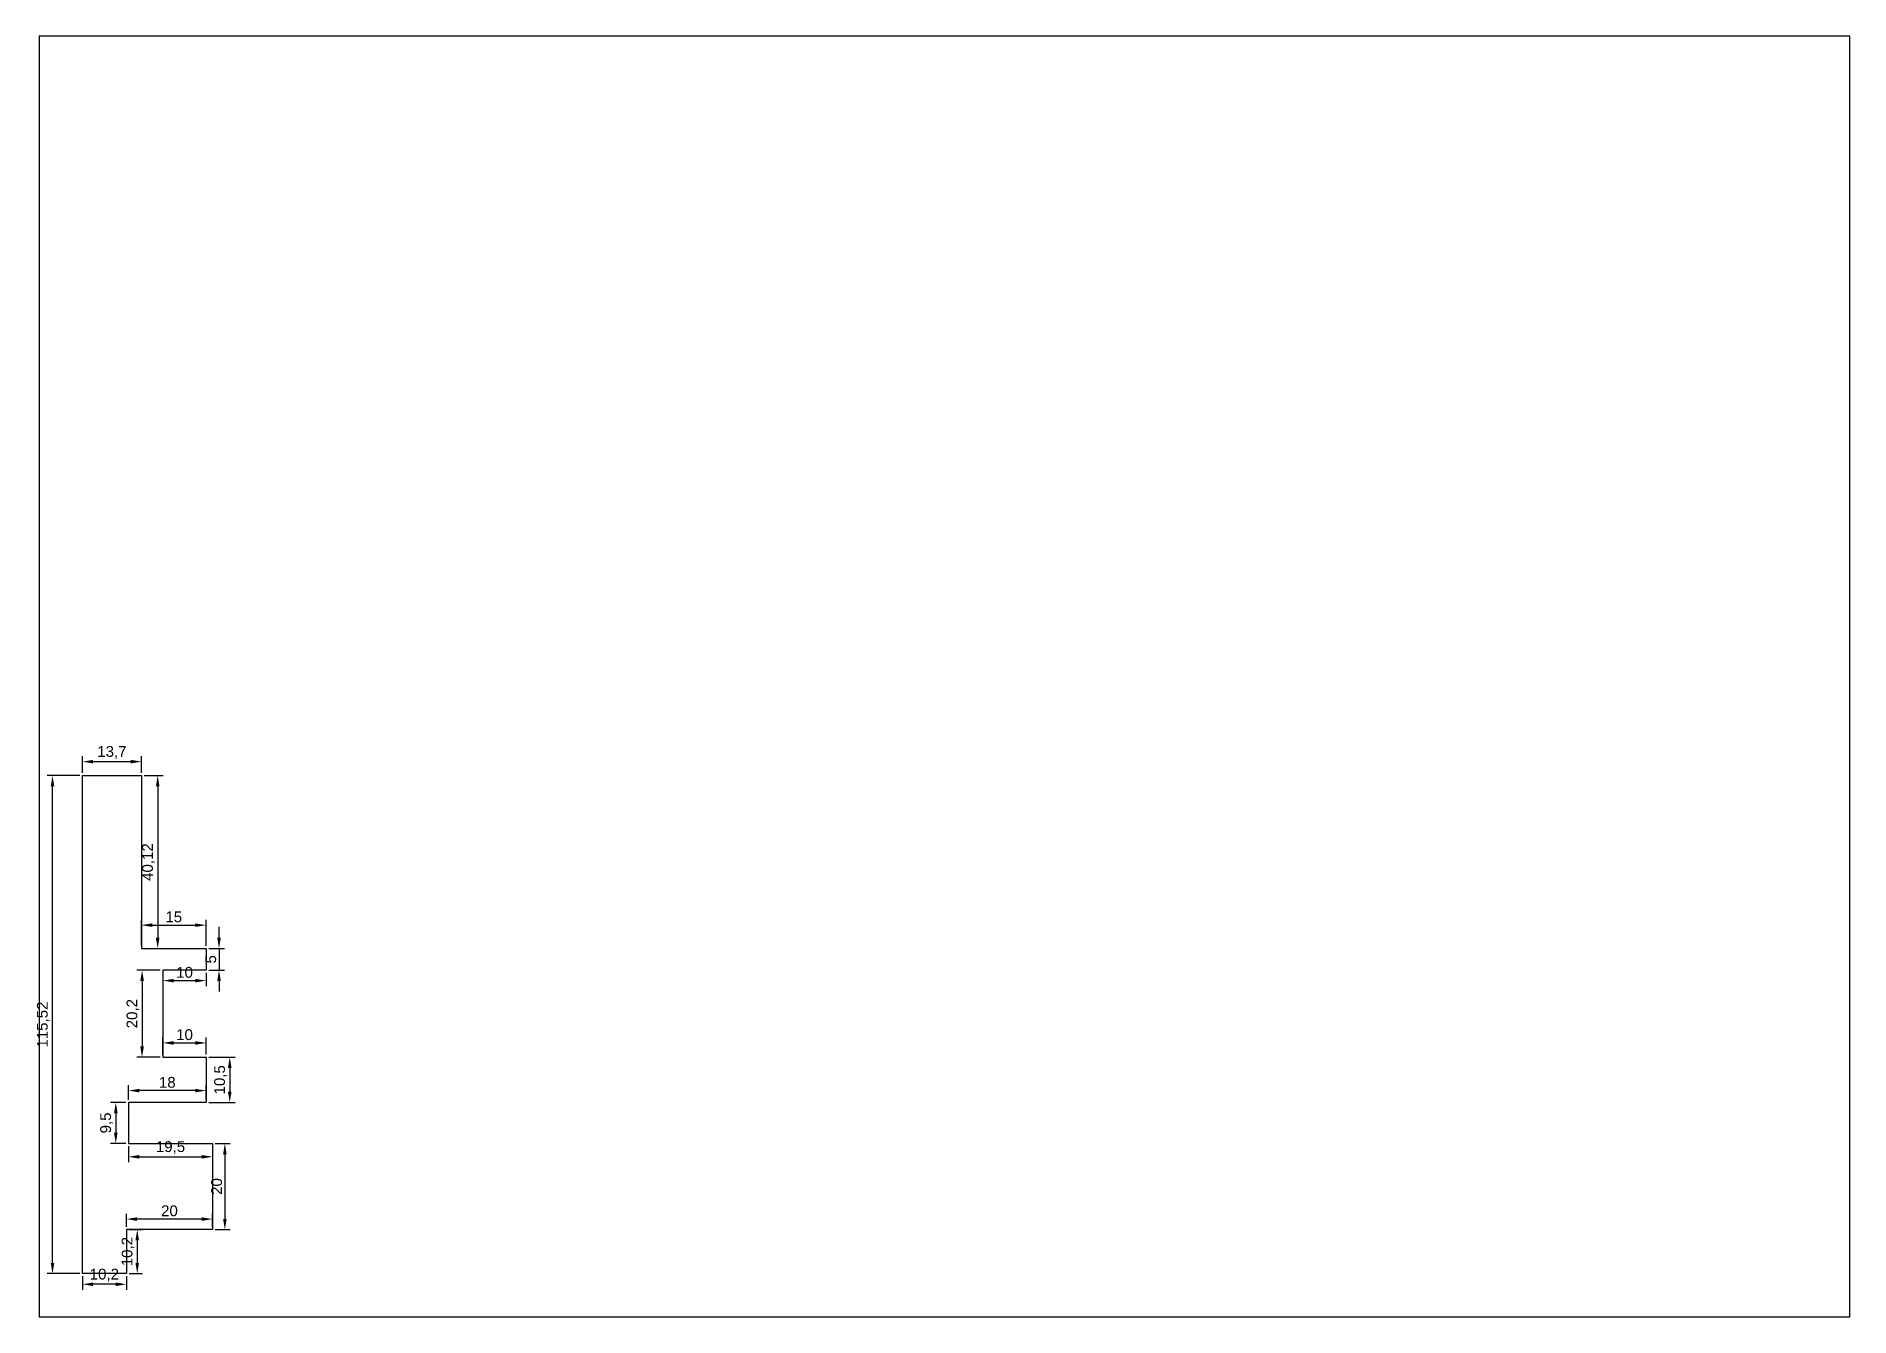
# Model space of a CAD drawing. Header units: millimetres. Extents: x -1 to 420, y 0 to 297.
import ezdxf

# ---------------------------------------------------------------- set-up
doc = ezdxf.new("R2010")
doc.units = ezdxf.units.MM
doc.layers.add('Kontury', color=7, linetype='Continuous', lineweight=30)
doc.layers.add('Pomocnicza', color=90, linetype='Continuous')
doc.layers.add('Wymiary', color=140, linetype='Continuous')
doc.styles.get("Standard").update_dxf_attribs({"font": 'arial.ttf'})
doc.dimstyles.new('KURS', dxfattribs={"dimtxt": 2.5, "dimasz": 2.5, "dimexe": 1.25, "dimexo": 0.625, "dimtad": 1, "dimtxsty": 'Standard', "dimcen": 2.5, "dimadec": 0, "dimazin": 0, "dimtfac": 1, "dimtmove": 0, "dimatfit": 3, "dimfxl": 1, "dimarcsym": 0})

# ---------------------------------------------------------------- blocks, each defined once
blk = doc.blocks.new('*D1')
at = {"layer": 'Defpoints', "color": 0, "transparency": 16777216}
for p in [(3.07, 125.52), (10, 125.52), (10, 10)]:
    blk.add_point(p, dxfattribs=at)
at = {"layer": 'Wymiary', "color": 0, "lineweight": -2, "transparency": 16777216}
for p, q in [((9.38, 125.52), (1.82, 125.52)), ((3.07, 12.5), (3.07, 123.02)), ((9.38, 10), (1.82, 10))]:
    blk.add_line(p, q, dxfattribs=at)
at = {"layer": 'Wymiary', "color": 0, "transparency": 16777216}
for points in [[(2.65, 123.02), (3.49, 123.02), (3.07, 125.52)], [(2.65, 12.5), (3.49, 12.5), (3.07, 10)]]:
    blk.add_solid(points, dxfattribs=at)
at = {"layer": 'Wymiary', "color": 0, "transparency": 16777216, "insert": (0.94, 67.76), "char_height": 2.5, "attachment_point": 5, "rotation": 90}
blk.add_mtext('115,52', dxfattribs=at)
blk = doc.blocks.new('*D2')
at = {"layer": 'Defpoints', "color": 0, "transparency": 16777216}
for p in [(23.7, 128.75), (10, 125.52), (23.7, 125.52)]:
    blk.add_point(p, dxfattribs=at)
at = {"layer": 'Wymiary', "color": 0, "lineweight": -2, "transparency": 16777216}
for p, q in [((10, 126.14), (10, 130)), ((12.5, 128.75), (21.2, 128.75)), ((23.7, 126.14), (23.7, 130))]:
    blk.add_line(p, q, dxfattribs=at)
at = {"layer": 'Wymiary', "color": 0, "transparency": 16777216}
for points in [[(12.5, 129.17), (12.5, 128.33), (10, 128.75)], [(21.2, 129.17), (21.2, 128.33), (23.7, 128.75)]]:
    blk.add_solid(points, dxfattribs=at)
at = {"layer": 'Wymiary', "color": 0, "transparency": 16777216, "insert": (16.85, 130.88), "char_height": 2.5, "attachment_point": 5}
blk.add_mtext('13,7', dxfattribs=at)
blk = doc.blocks.new('*D3')
at = {"layer": 'Defpoints', "color": 0, "transparency": 16777216}
for p in [(23.7, 125.52), (23.7, 85.4), (27.47, 85.4)]:
    blk.add_point(p, dxfattribs=at)
at = {"layer": 'Wymiary', "color": 0, "lineweight": -2, "transparency": 16777216}
for p, q in [((24.33, 125.52), (28.72, 125.52)), ((27.47, 123.02), (27.47, 87.9)), ((24.33, 85.4), (28.72, 85.4))]:
    blk.add_line(p, q, dxfattribs=at)
at = {"layer": 'Wymiary', "color": 0, "transparency": 16777216}
for points in [[(27.05, 123.02), (27.89, 123.02), (27.47, 125.52)], [(27.05, 87.9), (27.89, 87.9), (27.47, 85.4)]]:
    blk.add_solid(points, dxfattribs=at)
at = {"layer": 'Wymiary', "color": 0, "transparency": 16777216, "insert": (25.34, 105.46), "char_height": 2.5, "attachment_point": 5, "rotation": 90}
blk.add_mtext('40,12', dxfattribs=at)
blk = doc.blocks.new('*D4')
at = {"layer": 'Defpoints', "color": 0, "transparency": 16777216}
for p in [(38.7, 90.82), (23.7, 85.4), (38.7, 85.4)]:
    blk.add_point(p, dxfattribs=at)
at = {"layer": 'Wymiary', "color": 0, "lineweight": -2, "transparency": 16777216}
for p, q in [((23.7, 86.03), (23.7, 92.07)), ((26.2, 90.82), (36.2, 90.82)), ((38.7, 86.03), (38.7, 92.07))]:
    blk.add_line(p, q, dxfattribs=at)
at = {"layer": 'Wymiary', "color": 0, "transparency": 16777216}
for points in [[(26.2, 91.24), (26.2, 90.41), (23.7, 90.82)], [(36.2, 91.24), (36.2, 90.41), (38.7, 90.82)]]:
    blk.add_solid(points, dxfattribs=at)
at = {"layer": 'Wymiary', "color": 0, "transparency": 16777216, "insert": (31.2, 92.73), "char_height": 2.5, "attachment_point": 5}
blk.add_mtext('15', dxfattribs=at)
blk = doc.blocks.new('*D5')
at = {"layer": 'Defpoints', "color": 0, "transparency": 16777216}
for p in [(38.7, 85.4), (38.7, 80.4), (41.7, 80.4)]:
    blk.add_point(p, dxfattribs=at)
at = {"layer": 'Wymiary', "color": 0, "lineweight": -2, "transparency": 16777216}
for p, q in [((41.7, 87.9), (41.7, 90.4)), ((39.33, 85.4), (42.95, 85.4)), ((41.7, 85.4), (41.7, 80.4)), ((39.33, 80.4), (42.95, 80.4)), ((41.7, 77.9), (41.7, 75.4))]:
    blk.add_line(p, q, dxfattribs=at)
at = {"layer": 'Wymiary', "color": 0, "transparency": 16777216}
for points in [[(41.28, 87.9), (42.12, 87.9), (41.7, 85.4)], [(41.28, 77.9), (42.12, 77.9), (41.7, 80.4)]]:
    blk.add_solid(points, dxfattribs=at)
at = {"layer": 'Wymiary', "color": 0, "transparency": 16777216, "insert": (39.8, 82.9), "char_height": 2.5, "attachment_point": 5, "rotation": 90}
blk.add_mtext('5', dxfattribs=at)
blk = doc.blocks.new('*D6')
at = {"layer": 'Defpoints', "color": 0, "transparency": 16777216}
for p in [(28.7, 80.4), (38.7, 80.4), (38.7, 77.96)]:
    blk.add_point(p, dxfattribs=at)
at = {"layer": 'Wymiary', "color": 0, "lineweight": -2, "transparency": 16777216}
for p, q in [((28.7, 79.78), (28.7, 76.71)), ((31.2, 77.96), (36.2, 77.96)), ((38.7, 79.78), (38.7, 76.71))]:
    blk.add_line(p, q, dxfattribs=at)
at = {"layer": 'Wymiary', "color": 0, "transparency": 16777216}
for points in [[(31.2, 78.37), (31.2, 77.54), (28.7, 77.96)], [(36.2, 78.37), (36.2, 77.54), (38.7, 77.96)]]:
    blk.add_solid(points, dxfattribs=at)
at = {"layer": 'Wymiary', "color": 0, "transparency": 16777216, "insert": (33.7, 79.86), "char_height": 2.5, "attachment_point": 5}
blk.add_mtext('10', dxfattribs=at)
blk = doc.blocks.new('*D7')
at = {"layer": 'Defpoints', "color": 0, "transparency": 16777216}
for p in [(28.7, 80.4), (23.85, 60.2), (28.7, 60.2)]:
    blk.add_point(p, dxfattribs=at)
at = {"layer": 'Wymiary', "color": 0, "lineweight": -2, "transparency": 16777216}
for p, q in [((28.08, 80.4), (22.6, 80.4)), ((23.85, 77.9), (23.85, 62.7)), ((28.08, 60.2), (22.6, 60.2))]:
    blk.add_line(p, q, dxfattribs=at)
at = {"layer": 'Wymiary', "color": 0, "transparency": 16777216}
for points in [[(23.44, 77.9), (24.27, 77.9), (23.85, 80.4)], [(23.44, 62.7), (24.27, 62.7), (23.85, 60.2)]]:
    blk.add_solid(points, dxfattribs=at)
at = {"layer": 'Wymiary', "color": 0, "transparency": 16777216, "insert": (21.73, 70.3), "char_height": 2.5, "attachment_point": 5, "rotation": 90}
blk.add_mtext('20,2', dxfattribs=at)
blk = doc.blocks.new('*D8')
at = {"layer": 'Defpoints', "color": 0, "transparency": 16777216}
for p in [(38.7, 63.51), (28.7, 60.2), (38.7, 60.2)]:
    blk.add_point(p, dxfattribs=at)
at = {"layer": 'Wymiary', "color": 0, "lineweight": -2, "transparency": 16777216}
for p, q in [((28.7, 60.83), (28.7, 64.76)), ((31.2, 63.51), (36.2, 63.51)), ((38.7, 60.83), (38.7, 64.76))]:
    blk.add_line(p, q, dxfattribs=at)
at = {"layer": 'Wymiary', "color": 0, "transparency": 16777216}
for points in [[(31.2, 63.93), (31.2, 63.09), (28.7, 63.51)], [(36.2, 63.93), (36.2, 63.09), (38.7, 63.51)]]:
    blk.add_solid(points, dxfattribs=at)
at = {"layer": 'Wymiary', "color": 0, "transparency": 16777216, "insert": (33.7, 65.41), "char_height": 2.5, "attachment_point": 5}
blk.add_mtext('10', dxfattribs=at)
blk = doc.blocks.new('*D9')
at = {"layer": 'Defpoints', "color": 0, "transparency": 16777216}
for p in [(38.7, 60.2), (38.7, 49.7), (44.19, 49.7)]:
    blk.add_point(p, dxfattribs=at)
at = {"layer": 'Wymiary', "color": 0, "lineweight": -2, "transparency": 16777216}
for p, q in [((39.33, 60.2), (45.44, 60.2)), ((44.19, 57.7), (44.19, 52.2)), ((39.33, 49.7), (45.44, 49.7))]:
    blk.add_line(p, q, dxfattribs=at)
at = {"layer": 'Wymiary', "color": 0, "transparency": 16777216}
for points in [[(43.77, 57.7), (44.6, 57.7), (44.19, 60.2)], [(43.77, 52.2), (44.6, 52.2), (44.19, 49.7)]]:
    blk.add_solid(points, dxfattribs=at)
at = {"layer": 'Wymiary', "color": 0, "transparency": 16777216, "insert": (42.06, 54.95), "char_height": 2.5, "attachment_point": 5, "rotation": 90}
blk.add_mtext('10,5', dxfattribs=at)
blk = doc.blocks.new('*D10')
at = {"layer": 'Defpoints', "color": 0, "transparency": 16777216}
for p in [(20.7, 52.45), (20.7, 49.7), (38.7, 49.7)]:
    blk.add_point(p, dxfattribs=at)
at = {"layer": 'Wymiary', "color": 0, "lineweight": -2, "transparency": 16777216}
for p, q in [((20.7, 50.33), (20.7, 53.7)), ((36.2, 52.45), (23.2, 52.45)), ((38.7, 50.33), (38.7, 53.7))]:
    blk.add_line(p, q, dxfattribs=at)
at = {"layer": 'Wymiary', "color": 0, "transparency": 16777216}
for points in [[(23.2, 52.86), (23.2, 52.03), (20.7, 52.45)], [(36.2, 52.86), (36.2, 52.03), (38.7, 52.45)]]:
    blk.add_solid(points, dxfattribs=at)
at = {"layer": 'Wymiary', "color": 0, "transparency": 16777216, "insert": (29.7, 54.35), "char_height": 2.5, "attachment_point": 5}
blk.add_mtext('18', dxfattribs=at)
blk = doc.blocks.new('*D11')
at = {"layer": 'Defpoints', "color": 0, "transparency": 16777216}
for p in [(20.7, 49.7), (17.75, 40.2), (20.7, 40.2)]:
    blk.add_point(p, dxfattribs=at)
at = {"layer": 'Wymiary', "color": 0, "lineweight": -2, "transparency": 16777216}
for p, q in [((20.08, 49.7), (16.5, 49.7)), ((17.75, 47.2), (17.75, 42.7)), ((20.08, 40.2), (16.5, 40.2))]:
    blk.add_line(p, q, dxfattribs=at)
at = {"layer": 'Wymiary', "color": 0, "transparency": 16777216}
for points in [[(17.34, 47.2), (18.17, 47.2), (17.75, 49.7)], [(17.34, 42.7), (18.17, 42.7), (17.75, 40.2)]]:
    blk.add_solid(points, dxfattribs=at)
at = {"layer": 'Wymiary', "color": 0, "transparency": 16777216, "insert": (15.63, 44.95), "char_height": 2.5, "attachment_point": 5, "rotation": 90}
blk.add_mtext('9,5', dxfattribs=at)
blk = doc.blocks.new('*D12')
at = {"layer": 'Defpoints', "color": 0, "transparency": 16777216}
for p in [(20.7, 40.2), (40.2, 40.2), (40.2, 37.1)]:
    blk.add_point(p, dxfattribs=at)
at = {"layer": 'Wymiary', "color": 0, "lineweight": -2, "transparency": 16777216}
for p, q in [((20.7, 39.58), (20.7, 35.85)), ((40.2, 39.58), (40.2, 35.85)), ((23.2, 37.1), (37.7, 37.1))]:
    blk.add_line(p, q, dxfattribs=at)
at = {"layer": 'Wymiary', "color": 0, "transparency": 16777216}
for points in [[(23.2, 37.51), (23.2, 36.68), (20.7, 37.1)], [(37.7, 37.51), (37.7, 36.68), (40.2, 37.1)]]:
    blk.add_solid(points, dxfattribs=at)
at = {"layer": 'Wymiary', "color": 0, "transparency": 16777216, "insert": (30.45, 39.22), "char_height": 2.5, "attachment_point": 5}
blk.add_mtext('19,5', dxfattribs=at)
blk = doc.blocks.new('*D13')
at = {"layer": 'Defpoints', "color": 0, "transparency": 16777216}
for p in [(40.2, 40.2), (40.2, 20.2), (43.06, 20.2)]:
    blk.add_point(p, dxfattribs=at)
at = {"layer": 'Wymiary', "color": 0, "lineweight": -2, "transparency": 16777216}
for p, q in [((40.83, 40.2), (44.31, 40.2)), ((43.06, 37.7), (43.06, 22.7)), ((40.83, 20.2), (44.31, 20.2))]:
    blk.add_line(p, q, dxfattribs=at)
at = {"layer": 'Wymiary', "color": 0, "transparency": 16777216}
for points in [[(42.64, 37.7), (43.47, 37.7), (43.06, 40.2)], [(42.64, 22.7), (43.47, 22.7), (43.06, 20.2)]]:
    blk.add_solid(points, dxfattribs=at)
at = {"layer": 'Wymiary', "color": 0, "transparency": 16777216, "insert": (41.15, 30.2), "char_height": 2.5, "attachment_point": 5, "rotation": 90}
blk.add_mtext('20', dxfattribs=at)
blk = doc.blocks.new('*D14')
at = {"layer": 'Defpoints', "color": 0, "transparency": 16777216}
for p in [(20.2, 22.65), (20.2, 20.2), (40.2, 20.2)]:
    blk.add_point(p, dxfattribs=at)
at = {"layer": 'Wymiary', "color": 0, "lineweight": -2, "transparency": 16777216}
for p, q in [((20.2, 20.82), (20.2, 23.9)), ((37.7, 22.65), (22.7, 22.65)), ((40.2, 20.82), (40.2, 23.9))]:
    blk.add_line(p, q, dxfattribs=at)
at = {"layer": 'Wymiary', "color": 0, "transparency": 16777216}
for points in [[(22.7, 23.06), (22.7, 22.23), (20.2, 22.65)], [(37.7, 23.06), (37.7, 22.23), (40.2, 22.65)]]:
    blk.add_solid(points, dxfattribs=at)
at = {"layer": 'Wymiary', "color": 0, "transparency": 16777216, "insert": (30.2, 24.55), "char_height": 2.5, "attachment_point": 5}
blk.add_mtext('20', dxfattribs=at)
blk = doc.blocks.new('*D15')
at = {"layer": 'Defpoints', "color": 0, "transparency": 16777216}
for p in [(20.2, 20.2), (20.2, 10), (22.72, 10)]:
    blk.add_point(p, dxfattribs=at)
at = {"layer": 'Wymiary', "color": 0, "lineweight": -2, "transparency": 16777216}
for p, q in [((20.83, 20.2), (23.97, 20.2)), ((22.72, 17.7), (22.72, 12.5)), ((20.83, 10), (23.97, 10))]:
    blk.add_line(p, q, dxfattribs=at)
at = {"layer": 'Wymiary', "color": 0, "transparency": 16777216}
for points in [[(22.31, 17.7), (23.14, 17.7), (22.72, 20.2)], [(22.31, 12.5), (23.14, 12.5), (22.72, 10)]]:
    blk.add_solid(points, dxfattribs=at)
at = {"layer": 'Wymiary', "color": 0, "transparency": 16777216, "insert": (20.6, 15.1), "char_height": 2.5, "attachment_point": 5, "rotation": 90}
blk.add_mtext('10,2', dxfattribs=at)
blk = doc.blocks.new('*D16')
at = {"layer": 'Defpoints', "color": 0, "transparency": 16777216}
for p in [(10, 10), (20.2, 10), (10, 7.52)]:
    blk.add_point(p, dxfattribs=at)
at = {"layer": 'Wymiary', "color": 0, "lineweight": -2, "transparency": 16777216}
for p, q in [((10, 9.38), (10, 6.27)), ((20.2, 9.38), (20.2, 6.27)), ((17.7, 7.52), (12.5, 7.52))]:
    blk.add_line(p, q, dxfattribs=at)
at = {"layer": 'Wymiary', "color": 0, "transparency": 16777216}
for points in [[(12.5, 7.94), (12.5, 7.11), (10, 7.52)], [(17.7, 7.94), (17.7, 7.11), (20.2, 7.52)]]:
    blk.add_solid(points, dxfattribs=at)
at = {"layer": 'Wymiary', "color": 0, "transparency": 16777216, "insert": (15.1, 9.65), "char_height": 2.5, "attachment_point": 5}
blk.add_mtext('10,2', dxfattribs=at)

msp = doc.modelspace()

# ---------------------------------------------------------------- linework, layer by layer
at = {"layer": 'Kontury'}
for p, q in [((10, 10), (10, 125.52)), ((10, 125.52), (23.7, 125.52)), ((23.7, 125.52), (23.7, 85.4)), ((23.7, 85.4), (38.7, 85.4)), ((38.7, 85.4), (38.7, 80.4)), ((38.7, 80.4), (28.7, 80.4)), ((28.7, 80.4), (28.7, 60.2)), ((28.7, 60.2), (38.7, 60.2)), ((38.7, 60.2), (38.7, 49.7)), ((38.7, 49.7), (20.7, 49.7)), ((20.7, 49.7), (20.7, 40.2)), ((20.7, 40.2), (40.2, 40.2)), ((40.2, 40.2), (40.2, 20.2)), ((40.2, 20.2), (20.2, 20.2)), ((20.2, 20.2), (20.2, 10)), ((20.2, 10), (10, 10))]:
    msp.add_line(p, q, dxfattribs=at)
at = {"layer": 'Pomocnicza'}
msp.add_lwpolyline([(0, 0), (420, 0), (420, 297), (0, 297)], close=True, dxfattribs=at)

# ---------------------------------------------------------------- dimensions: what is measured, and where the dimension line sits
at = {"layer": 'Wymiary'}
for base, p1, p2, picture, middle in [((23.7, 128.75), (10, 125.52), (23.7, 125.52), '*D2', (16.85, 130.878)), ((38.7, 90.824), (23.7, 85.4), (38.7, 85.4), '*D4', (31.2, 92.726)), ((38.7, 77.956), (28.7, 80.4), (38.7, 80.4), '*D6', (33.7, 79.858)), ((38.7, 63.508), (28.7, 60.2), (38.7, 60.2), '*D8', (33.7, 65.41)), ((20.7, 52.447), (38.7, 49.7), (20.7, 49.7), '*D10', (29.7, 54.348)), ((40.2, 37.096), (20.7, 40.2), (40.2, 40.2), '*D12', (30.45, 39.223)), ((20.2, 22.648), (40.2, 20.2), (20.2, 20.2), '*D14', (30.2, 24.549)), ((10, 7.522), (20.2, 10), (10, 10), '*D16', (15.1, 9.65))]:
    dim = msp.add_linear_dim(base=base, p1=p1, p2=p2, dimstyle='KURS', dxfattribs=at)
    dim.commit()
    dim.dimension.update_dxf_attribs({"geometry": picture, "text_midpoint": middle})
for base, p1, p2, picture, middle in [((3.071, 125.52), (10, 10), (10, 125.52), '*D1', (0.944, 67.76)), ((27.469, 85.4), (23.7, 125.52), (23.7, 85.4), '*D3', (25.341, 105.46)), ((41.7, 80.4), (38.7, 85.4), (38.7, 80.4), '*D5', (39.804, 82.9)), ((23.854, 60.2), (28.7, 80.4), (28.7, 60.2), '*D7', (21.727, 70.3)), ((44.185, 49.7), (38.7, 60.2), (38.7, 49.7), '*D9', (42.058, 54.95)), ((17.755, 40.2), (20.7, 49.7), (20.7, 40.2), '*D11', (15.627, 44.95)), ((43.056, 20.2), (40.2, 40.2), (40.2, 20.2), '*D13', (41.154, 30.2)), ((22.725, 10), (20.2, 20.2), (20.2, 10), '*D15', (20.597, 15.1))]:
    dim = msp.add_linear_dim(base=base, p1=p1, p2=p2, angle=90, dimstyle='KURS', dxfattribs=at)
    dim.commit()
    dim.dimension.update_dxf_attribs({"geometry": picture, "text_midpoint": middle})

doc.saveas('drawing.dxf')
